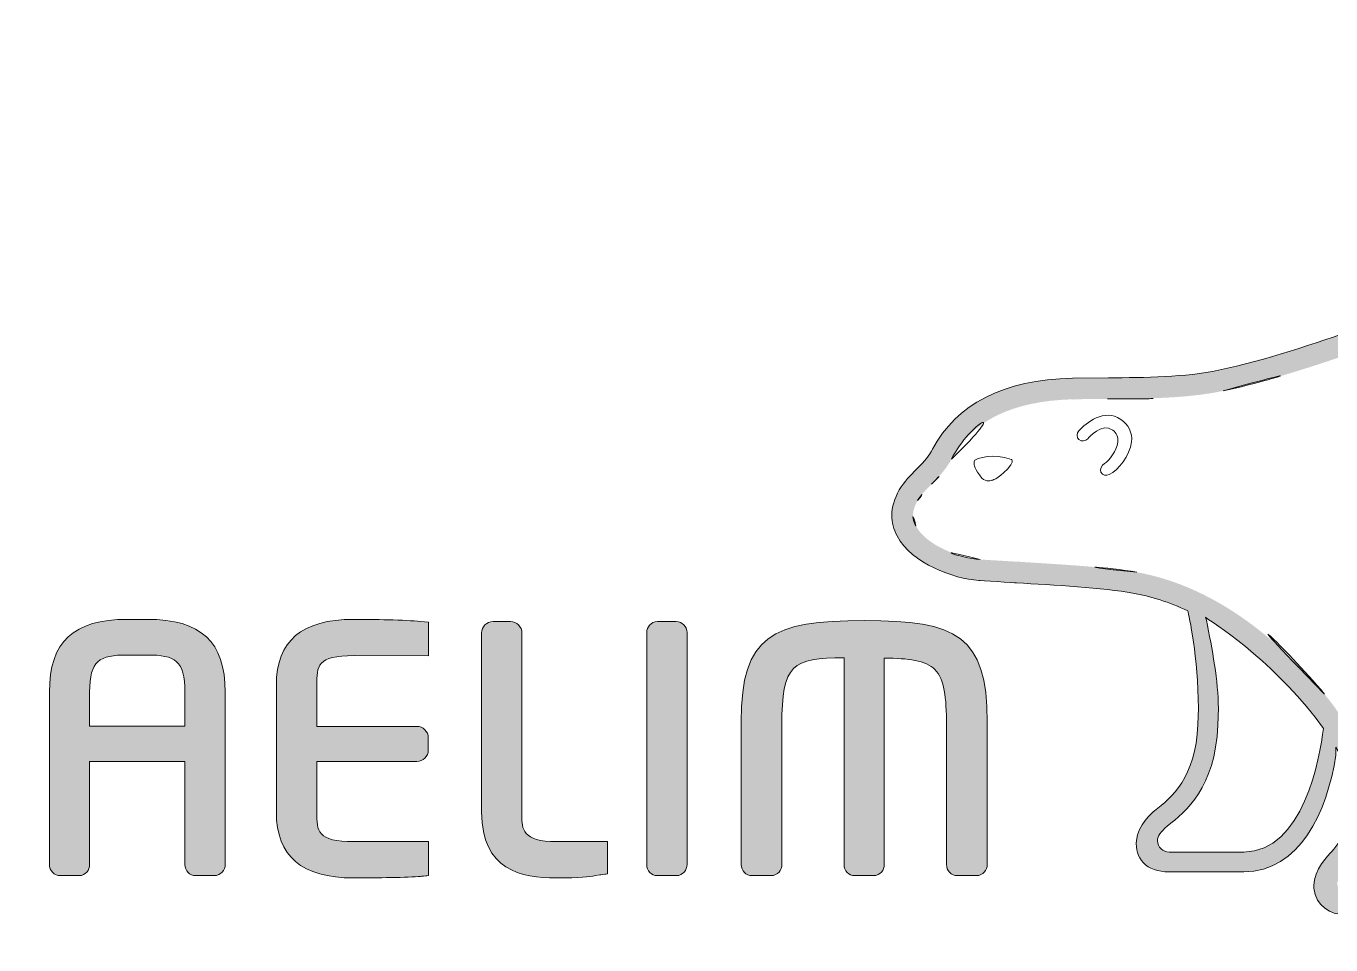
# Model space of a CAD drawing. Extents: x 16296675745 to 16296677481, y -37409619395 to -37409618123.
# Drawn here: x 16296676659.18 to 16296676672.92, y -37409618802.12 to -37409618792.45 of the extents above; entities that cross this region are included whole.
import ezdxf

# ---------------------------------------------------------------- set-up
doc = ezdxf.new("R2010")
doc.units = 0
doc.header["$LTSCALE"] = 10
doc.header["$MEASUREMENT"] = 0
doc.layers.get('0').update_dxf_attribs({"linetype": 'CONTINUOUS'})
doc.layers.add('1', color=7, linetype='CONTINUOUS')
doc.layers.add('레이어 1', color=7, linetype='CONTINUOUS', lineweight=0)

msp = doc.modelspace()

# ---------------------------------------------------------------- hatches: boundary and pattern name
at = {"layer": '레이어 1'}
h = msp.add_hatch(color=7, dxfattribs=at)
h.dxf.hatch_style = 1
edge = h.paths.add_edge_path(flags=16)
edge.add_spline(control_points=[(16296676679.04726, -37409618801.456383), (16296676678.938061, -37409618801.577271), (16296676678.800819, -37409618801.578346), (16296676678.79488, -37409618801.578346), (16296676678.79488, -37409618801.578346), (16296676677.69553, -37409618801.578346), (16296676677.69553, -37409618801.578346), (16296676677.65514, -37409618801.578346), (16296676677.624281, -37409618801.568222), (16296676677.60429, -37409618801.548492), (16296676677.58761, -37409618801.532158), (16296676677.5795, -37409618801.507301), (16296676677.5795, -37409618801.476486), (16296676677.5795, -37409618801.414513), (16296676677.62476, -37409618801.357513), (16296676677.67284, -37409618801.296989), (16296676677.717409, -37409618801.239723), (16296676677.75976, -37409618801.185417), (16296676677.783461, -37409618801.118698), (16296676677.843639, -37409618800.956749), (16296676677.83749, -37409618800.783989), (16296676677.765631, -37409618800.631767), (16296676677.63582, -37409618800.356354), (16296676677.44322, -37409618800.139969), (16296676677.25655, -37409618799.93087), (16296676677.25655, -37409618799.93087), (16296676677.19334, -37409618799.86145), (16296676677.19334, -37409618799.860779), (16296676676.95068, -37409618799.59037), (16296676676.699909, -37409618799.310631), (16296676676.68013, -37409618798.931351), (16296676676.6756, -37409618798.856247), (16296676676.64089, -37409618798.81086), (16296676676.592609, -37409618798.812897), (16296676676.592609, -37409618798.812897), (16296676676.521481, -37409618798.847061), (16296676676.519939, -37409618798.847061), (16296676676.50069, -37409618798.868279), (16296676676.48995, -37409618798.899879), (16296676676.48995, -37409618798.936211), (16296676676.48995, -37409618798.936211), (16296676676.490549, -37409618798.949043), (16296676676.490549, -37409618798.949181), (16296676676.50028, -37409618799.086273), (16296676676.53297, -37409618799.220802), (16296676676.590441, -37409618799.360474), (16296676676.590441, -37409618799.360474), (16296676676.59605, -37409618799.374527), (16296676676.59605, -37409618799.374527), (16296676676.59605, -37409618799.374527), (16296676676.581181, -37409618799.375053), (16296676676.581181, -37409618799.375053), (16296676675.875429, -37409618799.403023), (16296676675.18354, -37409618799.269836), (16296676674.980049, -37409618799.220802), (16296676674.854561, -37409618798.715897), (16296676674.65102, -37409618798.381203), (16296676674.642241, -37409618798.36702), (16296676674.626431, -37409618798.34082), (16296676674.60117, -37409618798.320686), (16296676674.57686, -37409618798.31366), (16296676674.57686, -37409618798.31366), (16296676674.517429, -37409618798.322571), (16296676674.510139, -37409618798.323532), (16296676674.50514, -37409618798.330948), (16296676674.49474, -37409618798.344994), (16296676674.471769, -37409618798.375801), (16296676674.471769, -37409618798.375801), (16296676674.468941, -37409618798.400513), (16296676674.468941, -37409618798.400513), (16296676674.468941, -37409618798.400513), (16296676674.487711, -37409618798.466972), (16296676674.487711, -37409618798.466972), (16296676674.503111, -37409618798.493584), (16296676674.865511, -37409618799.128433), (16296676674.865511, -37409618799.969238), (16296676674.865511, -37409618800.487923), (16296676674.729219, -37409618800.97728), (16296676674.46043, -37409618801.423561), (16296676674.3962, -37409618801.530663), (16296676674.311581, -37409618801.578346), (16296676674.185699, -37409618801.578346), (16296676674.185699, -37409618801.578346), (16296676673.102011, -37409618801.578346), (16296676673.102011, -37409618801.578346), (16296676673.06609, -37409618801.578346), (16296676672.991119, -37409618801.553093), (16296676672.991119, -37409618801.474739), (16296676672.991119, -37409618801.431534), (16296676673.03117, -37409618801.360611), (16296676673.0979, -37409618801.285919), (16296676673.5495, -37409618800.783043), (16296676673.28896, -37409618799.997597), (16296676672.85585, -37409618799.480141), (16296676672.437519, -37409618798.981049), (16296676671.75481, -37409618798.352966), (16296676670.878189, -37409618798.19696), (16296676670.56753, -37409618798.14267), (16296676670.05703, -37409618798.112411), (16296676669.644711, -37409618798.087959), (16296676669.644711, -37409618798.087959), (16296676669.227949, -37409618798.06324), (16296676669.227949, -37409618798.06324), (16296676669.014071, -37409618798.046898), (16296676668.660589, -37409618797.915337), (16296676668.552999, -37409618797.711647), (16296676668.507549, -37409618797.627228), (16296676668.51268, -37409618797.541588), (16296676668.569679, -37409618797.44313), (16296676668.605551, -37409618797.383713), (16296676668.654779, -37409618797.332642), (16296676668.716709, -37409618797.270508), (16296676668.785191, -37409618797.201233), (16296676668.855631, -37409618797.129494), (16296676668.910469, -37409618797.034943), (16296676668.910469, -37409618797.034943), (16296676668.926201, -37409618797.005363), (16296676668.926201, -37409618797.005363), (16296676669.1355, -37409618796.605011), (16296676669.566641, -37409618796.393623), (16296676670.20817, -37409618796.376602), (16296676670.20817, -37409618796.376602), (16296676670.56996, -37409618796.372551), (16296676670.56996, -37409618796.372551), (16296676670.967211, -37409618796.370522), (16296676671.41795, -37409618796.368233), (16296676671.7883, -37409618796.288528), (16296676672.30846, -37409618796.176697), (16296676672.830311, -37409618795.998398), (16296676673.29084, -37409618795.841454), (16296676673.29084, -37409618795.841454), (16296676673.305571, -37409618795.836601), (16296676673.305571, -37409618795.836601), (16296676673.87516, -37409618795.641823), (16296676674.464211, -37409618795.440422), (16296676675.06636, -37409618795.342369), (16296676676.030029, -37409618795.182838), (16296676677.35339, -37409618795.18811), (16296676678.18597, -37409618796.122803), (16296676678.570801, -37409618796.555573), (16296676678.80785, -37409618797.150703), (16296676678.889429, -37409618797.892113), (16296676678.889429, -37409618797.892113), (16296676678.88633, -37409618797.889679), (16296676678.88348, -37409618797.887108), (16296676678.8901, -37409618797.901817), (16296676678.89632, -37409618797.985039), (16296676678.93063, -37409618798.456703), (16296676678.940491, -37409618798.683487), (16296676678.95089, -37409618798.917976), (16296676679.01018, -37409618799.353043), (16296676679.01018, -37409618799.353043), (16296676679.178209, -37409618800.808029), (16296676679.178209, -37409618800.808029), (16296676679.178209, -37409618800.808029), (16296676679.18821, -37409618800.98484), (16296676679.18821, -37409618800.98484), (16296676679.18821, -37409618801.193672), (16296676679.14093, -37409618801.352371), (16296676679.04726, -37409618801.456383)], knot_values=[0, 0, 0, 0, 1, 1, 1, 2, 2, 2, 3, 3, 3, 4, 4, 4, 5, 5, 5, 6, 6, 6, 7, 7, 7, 8, 8, 8, 9, 9, 9, 10, 10, 10, 11, 11, 11, 12, 12, 12, 13, 13, 13, 14, 14, 14, 15, 15, 15, 16, 16, 16, 17, 17, 17, 18, 18, 18, 19, 19, 19, 20, 20, 20, 21, 21, 21, 22, 22, 22, 23, 23, 23, 24, 24, 24, 25, 25, 25, 26, 26, 26, 27, 27, 27, 28, 28, 28, 29, 29, 29, 30, 30, 30, 31, 31, 31, 32, 32, 32, 33, 33, 33, 34, 34, 34, 35, 35, 35, 36, 36, 36, 37, 37, 37, 38, 38, 38, 39, 39, 39, 40, 40, 40, 41, 41, 41, 42, 42, 42, 43, 43, 43, 44, 44, 44, 45, 45, 45, 46, 46, 46, 47, 47, 47, 48, 48, 48, 49, 49, 49, 50, 50, 50, 51, 51, 51, 52, 52, 52, 53, 53, 53, 53], degree=3, periodic=0)
edge = h.paths.add_edge_path(flags=16)
edge.add_spline(control_points=[(16296676676.50589, -37409618801.14193), (16296676676.50589, -37409618801.14193), (16296676675.609079, -37409618801.14193), (16296676675.609079, -37409618801.14193), (16296676675.542761, -37409618801.14193), (16296676675.490351, -37409618801.088982), (16296676675.490351, -37409618801.021446), (16296676675.490351, -37409618800.974297), (16296676675.531281, -37409618800.91433), (16296676675.569981, -37409618800.873131), (16296676675.75239, -37409618800.698486), (16296676675.93899, -37409618800.458069), (16296676675.93899, -37409618800.001663), (16296676675.93899, -37409618800.001663), (16296676675.927441, -37409618799.794312), (16296676675.927441, -37409618799.79351), (16296676675.927441, -37409618799.79351), (16296676675.89448, -37409618799.59185), (16296676675.89448, -37409618799.59185), (16296676675.89448, -37409618799.59185), (16296676675.892191, -37409618799.57914), (16296676675.892191, -37409618799.57914), (16296676675.892191, -37409618799.57914), (16296676675.90542, -37409618799.580093), (16296676675.90542, -37409618799.580093), (16296676676.072639, -37409618799.592117), (16296676676.398029, -37409618799.610222), (16296676676.7087, -37409618799.59549), (16296676676.78758, -37409618799.72097), (16296676676.91468, -37409618799.882393), (16296676677.100269, -37409618800.09742), (16296676677.091749, -37409618800.204399), (16296676677.003151, -37409618801.14193), (16296676676.50589, -37409618801.14193)], knot_values=[0, 0, 0, 0, 1, 1, 1, 2, 2, 2, 3, 3, 3, 4, 4, 4, 5, 5, 5, 6, 6, 6, 7, 7, 7, 8, 8, 8, 9, 9, 9, 10, 10, 10, 11, 11, 11, 11], degree=3, periodic=0)
edge = h.paths.add_edge_path(flags=16)
edge.add_spline(control_points=[(16296676672.005911, -37409618801.14193), (16296676672.005911, -37409618801.14193), (16296676671.21871, -37409618801.14193), (16296676671.21871, -37409618801.14193), (16296676671.159679, -37409618801.14193), (16296676671.096201, -37409618801.093307), (16296676671.096201, -37409618801.021446), (16296676671.096201, -37409618800.977821), (16296676671.132799, -37409618800.923798), (16296676671.19953, -37409618800.870163), (16296676671.39876, -37409618800.711456), (16296676671.70064, -37409618800.471291), (16296676671.73333, -37409618799.80822), (16296676671.73333, -37409618799.80822), (16296676671.73785, -37409618799.627373), (16296676671.73785, -37409618799.627373), (16296676671.73785, -37409618799.345337), (16296676671.673229, -37409618799.004829), (16296676671.61191, -37409618798.700523), (16296676671.61191, -37409618798.700523), (16296676671.60191, -37409618798.669449), (16296676671.60191, -37409618798.669449), (16296676671.60191, -37409618798.669449), (16296676671.627701, -37409618798.689583), (16296676671.627701, -37409618798.689583), (16296676671.745081, -37409618798.761833), (16296676672.38802, -37409618799.197578), (16296676672.844299, -37409618799.841331), (16296676672.80648, -37409618800.146042), (16296676672.63467, -37409618801.14193), (16296676672.005911, -37409618801.14193)], knot_values=[0, 0, 0, 0, 1, 1, 1, 2, 2, 2, 3, 3, 3, 4, 4, 4, 5, 5, 5, 6, 6, 6, 7, 7, 7, 8, 8, 8, 9, 9, 9, 10, 10, 10, 10], degree=3, periodic=0)
edge = h.paths.add_edge_path()
edge.add_spline(control_points=[(16296676679.40041, -37409618800.786011), (16296676679.400129, -37409618800.783989), (16296676679.233191, -37409618799.322792), (16296676679.233191, -37409618799.322792), (16296676679.171391, -37409618798.886101), (16296676679.16247, -37409618798.653229), (16296676679.15444, -37409618798.446838), (16296676679.15444, -37409618798.446838), (16296676679.11311, -37409618797.869957), (16296676679.11311, -37409618797.869537), (16296676679.025181, -37409618797.079933), (16296676678.76963, -37409618796.442123), (16296676678.353201, -37409618795.975708), (16296676677.453621, -37409618794.964973), (16296676676.049339, -37409618794.954277), (16296676675.029289, -37409618795.122459), (16296676674.4037, -37409618795.225929), (16296676673.80574, -37409618795.430023), (16296676673.227631, -37409618795.627769), (16296676673.227631, -37409618795.627769), (16296676673.20899, -37409618795.634377), (16296676673.20899, -37409618795.634377), (16296676672.75705, -37409618795.788498), (16296676672.244169, -37409618795.963959), (16296676671.740891, -37409618796.071198), (16296676671.395109, -37409618796.145081), (16296676670.96207, -37409618796.14846), (16296676670.57955, -37409618796.15049), (16296676670.57955, -37409618796.15049), (16296676670.200939, -37409618796.155083), (16296676670.200939, -37409618796.155083), (16296676669.47345, -37409618796.173042), (16296676668.97793, -37409618796.424957), (16296676668.72765, -37409618796.903519), (16296676668.72765, -37409618796.903519), (16296676668.71637, -37409618796.924171), (16296676668.71637, -37409618796.924171), (16296676668.674971, -37409618796.996712), (16296676668.613581, -37409618797.058296), (16296676668.558611, -37409618797.113426), (16296676668.49802, -37409618797.174469), (16296676668.42975, -37409618797.242943), (16296676668.377609, -37409618797.331558), (16296676668.32527, -37409618797.420311), (16296676668.29887, -37409618797.510262), (16296676668.29887, -37409618797.598587), (16296676668.29887, -37409618797.672882), (16296676668.317499, -37409618797.745827), (16296676668.354931, -37409618797.815514), (16296676668.509569, -37409618798.107552), (16296676668.95072, -37409618798.265167), (16296676669.21397, -37409618798.283958), (16296676669.21397, -37409618798.283958), (16296676669.60149, -37409618798.308273), (16296676669.610741, -37409618798.309067), (16296676669.998199, -37409618798.330948), (16296676670.52883, -37409618798.36161), (16296676670.838619, -37409618798.416321), (16296676671.019751, -37409618798.448334), (16296676671.225599, -37409618798.513298), (16296676671.415239, -37409618798.602577), (16296676671.428749, -37409618798.651749), (16296676671.52721, -37409618799.089523), (16296676671.52721, -37409618799.627647), (16296676671.52721, -37409618799.627647), (16296676671.523029, -37409618799.798378), (16296676671.523029, -37409618799.798378), (16296676671.494459, -37409618800.365807), (16296676671.24707, -37409618800.564087), (16296676671.065809, -37409618800.709167), (16296676671.04743, -37409618800.723618), (16296676670.885889, -37409618800.857742), (16296676670.874281, -37409618801.01915), (16296676670.866039, -37409618801.110458), (16296676670.89217, -37409618801.193672), (16296676670.94762, -37409618801.253487), (16296676671.007721, -37409618801.318336), (16296676671.0991, -37409618801.351151), (16296676671.21871, -37409618801.351151), (16296676671.21871, -37409618801.351151), (16296676672.005911, -37409618801.351151), (16296676672.005911, -37409618801.351151), (16296676672.5951, -37409618801.351151), (16296676672.88657, -37409618800.716728), (16296676672.97525, -37409618800.122414), (16296676672.97525, -37409618800.122414), (16296676672.97707, -37409618800.038803), (16296676672.97707, -37409618800.038803), (16296676672.97707, -37409618800.038803), (16296676673.00139, -37409618800.080673), (16296676673.00139, -37409618800.080673), (16296676673.07695, -37409618800.24884), (16296676673.12241, -37409618800.449821), (16296676673.12241, -37409618800.601227), (16296676673.12241, -37409618800.813713), (16296676673.056629, -37409618800.99929), (16296676672.931681, -37409618801.137604), (16296676672.90015, -37409618801.168823), (16296676672.74259, -37409618801.332108), (16296676672.74259, -37409618801.495148), (16296676672.74259, -37409618801.495148), (16296676672.744011, -37409618801.522034), (16296676672.744011, -37409618801.522034), (16296676672.766359, -37409618801.714638), (16296676672.92223, -37409618801.800667), (16296676673.06703, -37409618801.800667), (16296676673.06703, -37409618801.800667), (16296676674.185699, -37409618801.800667), (16296676674.185699, -37409618801.800667), (16296676674.38763, -37409618801.800667), (16296676674.548559, -37409618801.709763), (16296676674.651951, -37409618801.538231), (16296676674.93663, -37409618801.06562), (16296676675.080879, -37409618800.552353), (16296676675.080879, -37409618800.013138), (16296676675.080879, -37409618799.844841), (16296676675.06501, -37409618799.665192), (16296676675.033939, -37409618799.478798), (16296676675.033939, -37409618799.478798), (16296676675.03124, -37409618799.463928), (16296676675.03124, -37409618799.463928), (16296676675.03124, -37409618799.463928), (16296676675.046101, -37409618799.467041), (16296676675.046101, -37409618799.467041), (16296676675.180691, -37409618799.493111), (16296676675.397221, -37409618799.530647), (16296676675.664789, -37409618799.559563), (16296676675.664789, -37409618799.559563), (16296676675.672569, -37409618799.560509), (16296676675.672569, -37409618799.560509), (16296676675.672569, -37409618799.560509), (16296676675.708561, -37409618799.765556), (16296676675.708561, -37409618799.765556), (16296676675.708561, -37409618799.765556), (16296676675.716459, -37409618799.814178), (16296676675.716459, -37409618799.814987), (16296676675.716459, -37409618799.814987), (16296676675.727131, -37409618799.996391), (16296676675.727131, -37409618799.996391), (16296676675.727131, -37409618800.431717), (16296676675.529381, -37409618800.621094), (16296676675.42308, -37409618800.722656), (16296676675.421591, -37409618800.724022), (16296676675.273291, -37409618800.874763), (16296676675.257219, -37409618801.008476), (16296676675.257219, -37409618801.008476), (16296676675.252081, -37409618801.049553), (16296676675.252081, -37409618801.049553), (16296676675.252081, -37409618801.091553), (16296676675.26289, -37409618801.173927), (16296676675.336361, -37409618801.249863), (16296676675.40107, -37409618801.317253), (16296676675.501221, -37409618801.351151), (16296676675.634399, -37409618801.351151), (16296676675.634399, -37409618801.351151), (16296676676.50589, -37409618801.351151), (16296676676.50589, -37409618801.351151), (16296676677.03516, -37409618801.351151), (16296676677.194481, -37409618800.67823), (16296676677.258711, -37409618800.301109), (16296676677.258711, -37409618800.301109), (16296676677.26169, -37409618800.262207), (16296676677.26169, -37409618800.262207), (16296676677.26169, -37409618800.262207), (16296676677.282619, -37409618800.290703), (16296676677.282619, -37409618800.290703), (16296676677.404659, -37409618800.446579), (16296676677.5117, -37409618800.619881), (16296676677.563219, -37409618800.727669), (16296676677.590309, -37409618800.783722), (16296676677.6049, -37409618800.845993), (16296676677.6049, -37409618800.908386), (16296676677.6049, -37409618800.908386), (16296676677.585171, -37409618801.034554), (16296676677.585171, -37409618801.034554), (16296676677.564779, -37409618801.103027), (16296676677.518049, -37409618801.166107), (16296676677.472321, -37409618801.227158), (16296676677.405251, -37409618801.314278), (16296676677.3361, -37409618801.404648), (16296676677.3361, -37409618801.51432), (16296676677.3361, -37409618801.51432), (16296676677.34259, -37409618801.574699), (16296676677.34259, -37409618801.574699), (16296676677.37446, -37409618801.720306), (16296676677.492451, -37409618801.800667), (16296676677.674589, -37409618801.800667), (16296676677.674589, -37409618801.800667), (16296676678.79434, -37409618801.800667), (16296676678.79434, -37409618801.800667), (16296676678.81892, -37409618801.800667), (16296676679.037741, -37409618801.795273), (16296676679.209141, -37409618801.60981), (16296676679.34597, -37409618801.461647), (16296676679.41242, -37409618801.25795), (16296676679.41242, -37409618800.987541), (16296676679.41242, -37409618800.987541), (16296676679.400539, -37409618800.786957), (16296676679.40041, -37409618800.786011)], knot_values=[0, 0, 0, 0, 1, 1, 1, 2, 2, 2, 3, 3, 3, 4, 4, 4, 5, 5, 5, 6, 6, 6, 7, 7, 7, 8, 8, 8, 9, 9, 9, 10, 10, 10, 11, 11, 11, 12, 12, 12, 13, 13, 13, 14, 14, 14, 15, 15, 15, 16, 16, 16, 17, 17, 17, 18, 18, 18, 19, 19, 19, 20, 20, 20, 21, 21, 21, 22, 22, 22, 23, 23, 23, 24, 24, 24, 25, 25, 25, 26, 26, 26, 27, 27, 27, 28, 28, 28, 29, 29, 29, 30, 30, 30, 31, 31, 31, 32, 32, 32, 33, 33, 33, 34, 34, 34, 35, 35, 35, 36, 36, 36, 37, 37, 37, 38, 38, 38, 39, 39, 39, 40, 40, 40, 41, 41, 41, 42, 42, 42, 43, 43, 43, 44, 44, 44, 45, 45, 45, 46, 46, 46, 47, 47, 47, 48, 48, 48, 49, 49, 49, 50, 50, 50, 51, 51, 51, 52, 52, 52, 53, 53, 53, 54, 54, 54, 55, 55, 55, 56, 56, 56, 57, 57, 57, 58, 58, 58, 59, 59, 59, 60, 60, 60, 61, 61, 61, 62, 62, 62, 63, 63, 63, 64, 64, 64, 65, 65, 65, 66, 66, 66, 66], degree=3, periodic=0)
edge = h.paths.add_edge_path(flags=0)
edge.add_spline(control_points=[(16296676669.194929, -37409618797.007118), (16296676669.194929, -37409618797.007118), (16296676669.35783, -37409618796.93351), (16296676669.559629, -37409618797.011307), (16296676669.559629, -37409618797.011307), (16296676669.58461, -37409618797.021973), (16296676669.552059, -37409618797.068039), (16296676669.453791, -37409618797.200127), (16296676669.356951, -37409618797.228638), (16296676669.356951, -37409618797.228638), (16296676669.356951, -37409618797.228638), (16296676669.286779, -37409618797.253349), (16296676669.247339, -37409618797.205544), (16296676669.16765, -37409618797.112068), (16296676669.165211, -37409618797.057632), (16296676669.165211, -37409618797.057632), (16296676669.165211, -37409618797.057632), (16296676669.156969, -37409618797.01725), (16296676669.194929, -37409618797.007118)], knot_values=[0, 0, 0, 0, 1, 1, 1, 2, 2, 2, 3, 3, 3, 4, 4, 4, 5, 5, 5, 6, 6, 6, 6], degree=3, periodic=0)
edge = h.paths.add_edge_path(flags=0)
edge.add_spline(control_points=[(16296676670.269899, -37409618796.707527), (16296676670.24551, -37409618796.734138), (16296676670.243629, -37409618796.778427), (16296676670.269899, -37409618796.801811), (16296676670.295019, -37409618796.824501), (16296676670.338579, -37409618796.818558), (16296676670.36289, -37409618796.791817), (16296676670.37586, -37409618796.778427), (16296676670.509581, -37409618796.619728), (16296676670.624941, -37409618796.700897), (16296676670.66707, -37409618796.731171), (16296676670.6845, -37409618796.774117), (16296676670.678289, -37409618796.829628), (16296676670.66843, -37409618796.91864), (16296676670.59124, -37409618797.019676), (16296676670.53727, -37409618797.054253), (16296676670.50708, -37409618797.072617), (16296676670.48716, -37409618797.112068), (16296676670.50148, -37409618797.143944), (16296676670.515659, -37409618797.17569), (16296676670.556049, -37409618797.18515), (16296676670.588461, -37409618797.170013), (16296676670.68504, -37409618797.123817), (16296676670.80681, -37409618796.969566), (16296676670.82349, -37409618796.825722), (16296676670.83456, -37409618796.725487), (16296676670.789591, -37409618796.643639), (16296676670.70949, -37409618796.588402), (16296676670.53727, -37409618796.466164), (16296676670.342091, -37409618796.629723), (16296676670.269899, -37409618796.707527)], knot_values=[0, 0, 0, 0, 1, 1, 1, 2, 2, 2, 3, 3, 3, 4, 4, 4, 5, 5, 5, 6, 6, 6, 7, 7, 7, 8, 8, 8, 9, 9, 9, 10, 10, 10, 10], degree=3, periodic=0)
edge = h.paths.add_edge_path(flags=0)
edge.add_spline(control_points=[(16296676670.247881, -37409618796.826813), (16296676670.247881, -37409618796.826813), (16296676670.247881, -37409618796.826813), (16296676670.247881, -37409618796.826813), (16296676670.247881, -37409618796.826813), (16296676670.247881, -37409618796.826813), (16296676670.247881, -37409618796.826813)], knot_values=[0, 0, 0, 0, 1, 1, 1, 2, 2, 2, 2], degree=3, periodic=0)
h = msp.add_hatch(color=7, dxfattribs=at)
h.dxf.hatch_style = 2
edge = h.paths.add_edge_path()
edge.add_spline(control_points=[(16296676660.852261, -37409618799.816872), (16296676660.852261, -37409618799.816872), (16296676659.849621, -37409618799.816872), (16296676659.849621, -37409618799.816872), (16296676659.849621, -37409618799.77961), (16296676659.849621, -37409618799.459343), (16296676659.849621, -37409618799.459343), (16296676659.849621, -37409618799.125038), (16296676659.948999, -37409618799.068314), (16296676660.247141, -37409618799.068314), (16296676660.247141, -37409618799.068314), (16296676660.45505, -37409618799.068314), (16296676660.45505, -37409618799.068314), (16296676660.753019, -37409618799.068314), (16296676660.852261, -37409618799.125038), (16296676660.852261, -37409618799.459343), (16296676660.852261, -37409618799.459343), (16296676660.852261, -37409618799.77961), (16296676660.852261, -37409618799.816872)], knot_values=[0, 0, 0, 0, 1, 1, 1, 2, 2, 2, 3, 3, 3, 4, 4, 4, 5, 5, 5, 6, 6, 6, 6], degree=3, periodic=0)
edge = h.paths.add_edge_path()
edge.add_spline(control_points=[(16296676660.45505, -37409618798.693077), (16296676660.45505, -37409618798.693077), (16296676660.247141, -37409618798.693077), (16296676660.247141, -37409618798.693077), (16296676659.679171, -37409618798.693077), (16296676659.42593, -37409618798.929321), (16296676659.42593, -37409618799.459343), (16296676659.42593, -37409618799.459343), (16296676659.42593, -37409618801.272552), (16296676659.42593, -37409618801.272552), (16296676659.42593, -37409618801.336304), (16296676659.477739, -37409618801.39032), (16296676659.538891, -37409618801.39032), (16296676659.538891, -37409618801.39032), (16296676659.73724, -37409618801.39032), (16296676659.73724, -37409618801.39032), (16296676659.80755, -37409618801.39032), (16296676659.849621, -37409618801.330627), (16296676659.849621, -37409618801.272552), (16296676659.849621, -37409618801.272552), (16296676659.849621, -37409618800.230614), (16296676659.849621, -37409618800.189949), (16296676659.849621, -37409618800.189949), (16296676660.852261, -37409618800.189949), (16296676660.852261, -37409618800.189949), (16296676660.852261, -37409618800.230614), (16296676660.852261, -37409618801.272552), (16296676660.852261, -37409618801.272552), (16296676660.852261, -37409618801.337502), (16296676660.90349, -37409618801.39032), (16296676660.9666, -37409618801.39032), (16296676660.9666, -37409618801.39032), (16296676661.162531, -37409618801.39032), (16296676661.162531, -37409618801.39032), (16296676661.231211, -37409618801.39032), (16296676661.27743, -37409618801.329407), (16296676661.27743, -37409618801.272552), (16296676661.27743, -37409618801.272552), (16296676661.27743, -37409618799.459343), (16296676661.27743, -37409618799.459343), (16296676661.27743, -37409618798.929321), (16296676661.023701, -37409618798.693077), (16296676660.45505, -37409618798.693077)], knot_values=[0, 0, 0, 0, 1, 1, 1, 2, 2, 2, 3, 3, 3, 4, 4, 4, 5, 5, 5, 6, 6, 6, 7, 7, 7, 8, 8, 8, 9, 9, 9, 10, 10, 10, 11, 11, 11, 12, 12, 12, 13, 13, 13, 14, 14, 14, 14], degree=3, periodic=0)
h = msp.add_hatch(color=7, dxfattribs=at)
h.dxf.hatch_style = 2
edge = h.paths.add_edge_path()
edge.add_spline(control_points=[(16296676661.816271, -37409618799.386002), (16296676661.816271, -37409618799.386002), (16296676661.816271, -37409618800.720779), (16296676661.816271, -37409618800.720779), (16296676661.816271, -37409618801.187721), (16296676662.08297, -37409618801.414513), (16296676662.63176, -37409618801.414513), (16296676662.87401, -37409618801.414513), (16296676663.20372, -37409618801.410057), (16296676663.33556, -37409618801.397751), (16296676663.33366, -37409618801.397751), (16296676663.399481, -37409618801.391403), (16296676663.399481, -37409618801.391403), (16296676663.399481, -37409618801.391403), (16296676663.41853, -37409618801.389519), (16296676663.41853, -37409618801.389519), (16296676663.41853, -37409618801.389519), (16296676663.41853, -37409618801.032387), (16296676663.41853, -37409618801.032387), (16296676663.41853, -37409618801.032387), (16296676662.634769, -37409618801.032387), (16296676662.634769, -37409618801.032387), (16296676662.242121, -37409618801.032387), (16296676662.242121, -37409618800.921638), (16296676662.242121, -37409618800.720779), (16296676662.242121, -37409618800.720779), (16296676662.242121, -37409618800.226143), (16296676662.242121, -37409618800.187508), (16296676662.282471, -37409618800.187508), (16296676663.295641, -37409618800.187508), (16296676663.295641, -37409618800.187508), (16296676663.362, -37409618800.187508), (16296676663.416059, -37409618800.134827), (16296676663.416059, -37409618800.070007), (16296676663.416059, -37409618800.070007), (16296676663.416059, -37409618799.93763), (16296676663.416059, -37409618799.93763), (16296676663.416059, -37409618799.872391), (16296676663.362, -37409618799.81958), (16296676663.295641, -37409618799.81958), (16296676663.295641, -37409618799.81958), (16296676662.282471, -37409618799.81958), (16296676662.242121, -37409618799.81958), (16296676662.242121, -37409618799.781219), (16296676662.242121, -37409618799.386002), (16296676662.242121, -37409618799.386002), (16296676662.242121, -37409618799.185417), (16296676662.242121, -37409618799.074921), (16296676662.634769, -37409618799.074921), (16296676662.634769, -37409618799.074921), (16296676663.418221, -37409618799.078033), (16296676663.418221, -37409618799.078033), (16296676663.418221, -37409618799.078033), (16296676663.418221, -37409618798.723061), (16296676663.418221, -37409618798.723061), (16296676663.418221, -37409618798.723061), (16296676663.335119, -37409618798.714149), (16296676663.335119, -37409618798.714149), (16296676663.180969, -37409618798.700241), (16296676662.82756, -37409618798.693077), (16296676662.63176, -37409618798.693077), (16296676662.08297, -37409618798.693077), (16296676661.816271, -37409618798.919594), (16296676661.816271, -37409618799.386002)], knot_values=[0, 0, 0, 0, 1, 1, 1, 2, 2, 2, 3, 3, 3, 4, 4, 4, 5, 5, 5, 6, 6, 6, 7, 7, 7, 8, 8, 8, 9, 9, 9, 10, 10, 10, 11, 11, 11, 12, 12, 12, 13, 13, 13, 14, 14, 14, 15, 15, 15, 16, 16, 16, 17, 17, 17, 18, 18, 18, 19, 19, 19, 20, 20, 20, 21, 21, 21, 21], degree=3, periodic=0)
h = msp.add_hatch(color=7, dxfattribs=at)
h.dxf.hatch_style = 2
edge = h.paths.add_edge_path()
edge.add_spline(control_points=[(16296676664.09894, -37409618798.71727), (16296676664.033369, -37409618798.71727), (16296676663.977791, -37409618798.771431), (16296676663.977791, -37409618798.835709), (16296676663.977791, -37409618798.835709), (16296676663.977791, -37409618800.720779), (16296676663.977791, -37409618800.720779), (16296676663.977791, -37409618801.335487), (16296676664.39732, -37409618801.414513), (16296676664.76255, -37409618801.414513), (16296676665.030531, -37409618801.414513), (16296676665.099291, -37409618801.403152), (16296676665.17864, -37409618801.389923), (16296676665.17864, -37409618801.389923), (16296676665.224911, -37409618801.382629), (16296676665.224911, -37409618801.382629), (16296676665.22423, -37409618801.382896), (16296676665.28616, -37409618801.375214), (16296676665.28616, -37409618801.375214), (16296676665.28616, -37409618801.375214), (16296676665.304529, -37409618801.372757), (16296676665.304529, -37409618801.372757), (16296676665.304529, -37409618801.372757), (16296676665.304529, -37409618801.032387), (16296676665.304529, -37409618801.032387), (16296676665.304529, -37409618801.032387), (16296676664.766609, -37409618801.032387), (16296676664.766609, -37409618801.032387), (16296676664.402719, -37409618801.032387), (16296676664.402719, -37409618800.895027), (16296676664.402719, -37409618800.761711), (16296676664.402719, -37409618800.761711), (16296676664.402719, -37409618798.835709), (16296676664.402719, -37409618798.835709), (16296676664.402719, -37409618798.771431), (16296676664.34761, -37409618798.71727), (16296676664.28224, -37409618798.71727), (16296676664.28224, -37409618798.71727), (16296676664.09894, -37409618798.71727), (16296676664.09894, -37409618798.71727)], knot_values=[0, 0, 0, 0, 1, 1, 1, 2, 2, 2, 3, 3, 3, 4, 4, 4, 5, 5, 5, 6, 6, 6, 7, 7, 7, 8, 8, 8, 9, 9, 9, 10, 10, 10, 11, 11, 11, 12, 12, 12, 13, 13, 13, 13], degree=3, periodic=0)
h = msp.add_hatch(color=7, dxfattribs=at)
h.dxf.hatch_style = 2
edge = h.paths.add_edge_path()
edge.add_spline(control_points=[(16296676665.830429, -37409618798.71727), (16296676665.759649, -37409618798.71727), (16296676665.717381, -37409618798.775749), (16296676665.717381, -37409618798.832207), (16296676665.717381, -37409618798.832207), (16296676665.717381, -37409618801.272552), (16296676665.717381, -37409618801.272552), (16296676665.717381, -37409618801.337502), (16296676665.768169, -37409618801.39032), (16296676665.830429, -37409618801.39032), (16296676665.830429, -37409618801.39032), (16296676666.02844, -37409618801.39032), (16296676666.02844, -37409618801.39032), (16296676666.09936, -37409618801.39032), (16296676666.141701, -37409618801.330627), (16296676666.141701, -37409618801.272552), (16296676666.141701, -37409618801.272552), (16296676666.141701, -37409618798.832207), (16296676666.141701, -37409618798.832207), (16296676666.141701, -37409618798.767776), (16296676666.09207, -37409618798.71727), (16296676666.02844, -37409618798.71727), (16296676666.02844, -37409618798.71727), (16296676665.830429, -37409618798.71727), (16296676665.830429, -37409618798.71727)], knot_values=[0, 0, 0, 0, 1, 1, 1, 2, 2, 2, 3, 3, 3, 4, 4, 4, 5, 5, 5, 6, 6, 6, 7, 7, 7, 8, 8, 8, 8], degree=3, periodic=0)
h = msp.add_hatch(color=7, dxfattribs=at)
h.dxf.hatch_style = 2
edge = h.paths.add_edge_path()
edge.add_spline(control_points=[(16296676666.71245, -37409618799.770538), (16296676666.71245, -37409618799.770538), (16296676666.71245, -37409618801.272552), (16296676666.71245, -37409618801.272552), (16296676666.71245, -37409618801.337502), (16296676666.7635, -37409618801.39032), (16296676666.82618, -37409618801.39032), (16296676666.82618, -37409618801.39032), (16296676667.027161, -37409618801.39032), (16296676667.027161, -37409618801.39032), (16296676667.09808, -37409618801.39032), (16296676667.14049, -37409618801.330627), (16296676667.14049, -37409618801.272552), (16296676667.14049, -37409618801.272552), (16296676667.14049, -37409618799.807693), (16296676667.14049, -37409618799.807693), (16296676667.14049, -37409618799.161781), (16296676667.250031, -37409618799.098969), (16296676667.796261, -37409618799.097488), (16296676667.796261, -37409618799.137199), (16296676667.796261, -37409618801.272552), (16296676667.796261, -37409618801.272552), (16296676667.796261, -37409618801.339943), (16296676667.844749, -37409618801.39032), (16296676667.90905, -37409618801.39032), (16296676667.90905, -37409618801.39032), (16296676668.106529, -37409618801.39032), (16296676668.106529, -37409618801.39032), (16296676668.17716, -37409618801.39032), (16296676668.21944, -37409618801.330627), (16296676668.21944, -37409618801.272552), (16296676668.21944, -37409618801.272552), (16296676668.21944, -37409618799.143806), (16296676668.21944, -37409618799.101669), (16296676668.475, -37409618799.102608), (16296676668.65451, -37409618799.123688), (16296676668.75169, -37409618799.220802), (16296676668.85408, -37409618799.323051), (16296676668.874069, -37409618799.513771), (16296676668.874069, -37409618799.807693), (16296676668.874069, -37409618799.807693), (16296676668.874069, -37409618801.272552), (16296676668.874069, -37409618801.272552), (16296676668.874069, -37409618801.336304), (16296676668.926279, -37409618801.39032), (16296676668.988001, -37409618801.39032), (16296676668.988001, -37409618801.39032), (16296676669.18993, -37409618801.39032), (16296676669.18993, -37409618801.39032), (16296676669.25997, -37409618801.39032), (16296676669.303249, -37409618801.329269), (16296676669.303249, -37409618801.272552), (16296676669.303249, -37409618801.272552), (16296676669.303249, -37409618799.770538), (16296676669.303249, -37409618799.770538), (16296676669.303249, -37409618798.860168), (16296676668.98044, -37409618798.70591), (16296676668.01022, -37409618798.70591), (16296676667.03648, -37409618798.70591), (16296676666.71245, -37409618798.860168), (16296676666.71245, -37409618799.770538)], knot_values=[0, 0, 0, 0, 1, 1, 1, 2, 2, 2, 3, 3, 3, 4, 4, 4, 5, 5, 5, 6, 6, 6, 7, 7, 7, 8, 8, 8, 9, 9, 9, 10, 10, 10, 11, 11, 11, 12, 12, 12, 13, 13, 13, 14, 14, 14, 15, 15, 15, 16, 16, 16, 17, 17, 17, 18, 18, 18, 19, 19, 19, 20, 20, 20, 20], degree=3, periodic=0)

# ---------------------------------------------------------------- linework, layer by layer
at = {"color": 7}
msp.add_line((16296676671.97102, -37409618801.351151), (16296676671.97102, -37409618801.351151), dxfattribs=at)
at = {"layer": '1', "color": 0}
msp.add_spline([(16296676653.23374, -37409618782.779266), (16296676644.360929, -37409618791.041481), (16296676653.70075, -37409618800.977753), (16296676646.38456, -37409618811.787949), (16296676655.09499, -37409618815.946213), (16296676660.08222, -37409618822.30957), (16296676673.003031, -37409618813.732224), (16296676685.44397, -37409618821.877571), (16296676696.27475, -37409618814.665482), (16296676704.66522, -37409618821.836273)], degree=3, dxfattribs=at)
at = {"layer": '레이어 1', "color": 7}
for points, knots in [([(16296676679.40041, -37409618800.786011), (16296676679.400129, -37409618800.783989), (16296676679.233191, -37409618799.322792), (16296676679.233191, -37409618799.322792), (16296676679.171391, -37409618798.886101), (16296676679.16247, -37409618798.653229), (16296676679.15444, -37409618798.446838), (16296676679.15444, -37409618798.446838), (16296676679.11311, -37409618797.869957), (16296676679.11311, -37409618797.869537), (16296676679.025181, -37409618797.079933), (16296676678.76963, -37409618796.442123), (16296676678.353201, -37409618795.975708), (16296676677.453621, -37409618794.964973), (16296676676.049339, -37409618794.954277), (16296676675.029289, -37409618795.122459), (16296676674.4037, -37409618795.225929), (16296676673.80574, -37409618795.430023), (16296676673.227631, -37409618795.627769), (16296676673.227631, -37409618795.627769), (16296676673.20899, -37409618795.634377), (16296676673.20899, -37409618795.634377), (16296676672.75705, -37409618795.788498), (16296676672.244169, -37409618795.963959), (16296676671.740891, -37409618796.071198), (16296676671.395109, -37409618796.145081), (16296676670.96207, -37409618796.14846), (16296676670.57955, -37409618796.15049), (16296676670.57955, -37409618796.15049), (16296676670.200939, -37409618796.155083), (16296676670.200939, -37409618796.155083), (16296676669.47345, -37409618796.173042), (16296676668.97793, -37409618796.424957), (16296676668.72765, -37409618796.903519), (16296676668.72765, -37409618796.903519), (16296676668.71637, -37409618796.924171), (16296676668.71637, -37409618796.924171), (16296676668.674971, -37409618796.996712), (16296676668.613581, -37409618797.058296), (16296676668.558611, -37409618797.113426), (16296676668.49802, -37409618797.174469), (16296676668.42975, -37409618797.242943), (16296676668.377609, -37409618797.331558), (16296676668.32527, -37409618797.420311), (16296676668.29887, -37409618797.510262), (16296676668.29887, -37409618797.598587), (16296676668.29887, -37409618797.672882), (16296676668.317499, -37409618797.745827), (16296676668.354931, -37409618797.815514), (16296676668.509569, -37409618798.107552), (16296676668.95072, -37409618798.265167), (16296676669.21397, -37409618798.283958), (16296676669.21397, -37409618798.283958), (16296676669.60149, -37409618798.308273), (16296676669.610741, -37409618798.309067), (16296676669.998199, -37409618798.330948), (16296676670.52883, -37409618798.36161), (16296676670.838619, -37409618798.416321), (16296676671.019751, -37409618798.448334), (16296676671.225599, -37409618798.513298), (16296676671.415239, -37409618798.602577), (16296676671.428749, -37409618798.651749), (16296676671.52721, -37409618799.089523), (16296676671.52721, -37409618799.627647), (16296676671.52721, -37409618799.627647), (16296676671.523029, -37409618799.798378), (16296676671.523029, -37409618799.798378), (16296676671.494459, -37409618800.365807), (16296676671.24707, -37409618800.564087), (16296676671.065809, -37409618800.709167), (16296676671.04743, -37409618800.723618), (16296676670.885889, -37409618800.857742), (16296676670.874281, -37409618801.01915), (16296676670.866039, -37409618801.110458), (16296676670.89217, -37409618801.193672), (16296676670.94762, -37409618801.253487), (16296676671.007721, -37409618801.318336), (16296676671.0991, -37409618801.351151), (16296676671.21871, -37409618801.351151), (16296676671.21871, -37409618801.351151), (16296676672.005911, -37409618801.351151), (16296676672.005911, -37409618801.351151), (16296676672.5951, -37409618801.351151), (16296676672.88657, -37409618800.716728), (16296676672.97525, -37409618800.122414), (16296676672.97525, -37409618800.122414), (16296676672.97707, -37409618800.038803), (16296676672.97707, -37409618800.038803), (16296676672.97707, -37409618800.038803), (16296676673.00139, -37409618800.080673), (16296676673.00139, -37409618800.080673), (16296676673.07695, -37409618800.24884), (16296676673.12241, -37409618800.449821), (16296676673.12241, -37409618800.601227), (16296676673.12241, -37409618800.813713), (16296676673.056629, -37409618800.99929), (16296676672.931681, -37409618801.137604), (16296676672.90015, -37409618801.168823), (16296676672.74259, -37409618801.332108), (16296676672.74259, -37409618801.495148), (16296676672.74259, -37409618801.495148), (16296676672.744011, -37409618801.522034), (16296676672.744011, -37409618801.522034), (16296676672.766359, -37409618801.714638), (16296676672.92223, -37409618801.800667), (16296676673.06703, -37409618801.800667), (16296676673.06703, -37409618801.800667), (16296676674.185699, -37409618801.800667), (16296676674.185699, -37409618801.800667), (16296676674.38763, -37409618801.800667), (16296676674.548559, -37409618801.709763), (16296676674.651951, -37409618801.538231), (16296676674.93663, -37409618801.06562), (16296676675.080879, -37409618800.552353), (16296676675.080879, -37409618800.013138), (16296676675.080879, -37409618799.844841), (16296676675.06501, -37409618799.665192), (16296676675.033939, -37409618799.478798), (16296676675.033939, -37409618799.478798), (16296676675.03124, -37409618799.463928), (16296676675.03124, -37409618799.463928), (16296676675.03124, -37409618799.463928), (16296676675.046101, -37409618799.467041), (16296676675.046101, -37409618799.467041), (16296676675.180691, -37409618799.493111), (16296676675.397221, -37409618799.530647), (16296676675.664789, -37409618799.559563), (16296676675.664789, -37409618799.559563), (16296676675.672569, -37409618799.560509), (16296676675.672569, -37409618799.560509), (16296676675.672569, -37409618799.560509), (16296676675.708561, -37409618799.765556), (16296676675.708561, -37409618799.765556), (16296676675.708561, -37409618799.765556), (16296676675.716459, -37409618799.814178), (16296676675.716459, -37409618799.814987), (16296676675.716459, -37409618799.814987), (16296676675.727131, -37409618799.996391), (16296676675.727131, -37409618799.996391), (16296676675.727131, -37409618800.431717), (16296676675.529381, -37409618800.621094), (16296676675.42308, -37409618800.722656), (16296676675.421591, -37409618800.724022), (16296676675.273291, -37409618800.874763), (16296676675.257219, -37409618801.008476), (16296676675.257219, -37409618801.008476), (16296676675.252081, -37409618801.049553), (16296676675.252081, -37409618801.049553), (16296676675.252081, -37409618801.091553), (16296676675.26289, -37409618801.173927), (16296676675.336361, -37409618801.249863), (16296676675.40107, -37409618801.317253), (16296676675.501221, -37409618801.351151), (16296676675.634399, -37409618801.351151), (16296676675.634399, -37409618801.351151), (16296676676.50589, -37409618801.351151), (16296676676.50589, -37409618801.351151), (16296676677.03516, -37409618801.351151), (16296676677.194481, -37409618800.67823), (16296676677.258711, -37409618800.301109), (16296676677.258711, -37409618800.301109), (16296676677.26169, -37409618800.262207), (16296676677.26169, -37409618800.262207), (16296676677.26169, -37409618800.262207), (16296676677.282619, -37409618800.290703), (16296676677.282619, -37409618800.290703), (16296676677.404659, -37409618800.446579), (16296676677.5117, -37409618800.619881), (16296676677.563219, -37409618800.727669), (16296676677.590309, -37409618800.783722), (16296676677.6049, -37409618800.845993), (16296676677.6049, -37409618800.908386), (16296676677.6049, -37409618800.908386), (16296676677.585171, -37409618801.034554), (16296676677.585171, -37409618801.034554), (16296676677.564779, -37409618801.103027), (16296676677.518049, -37409618801.166107), (16296676677.472321, -37409618801.227158), (16296676677.405251, -37409618801.314278), (16296676677.3361, -37409618801.404648), (16296676677.3361, -37409618801.51432), (16296676677.3361, -37409618801.51432), (16296676677.34259, -37409618801.574699), (16296676677.34259, -37409618801.574699), (16296676677.37446, -37409618801.720306), (16296676677.492451, -37409618801.800667), (16296676677.674589, -37409618801.800667), (16296676677.674589, -37409618801.800667), (16296676678.79434, -37409618801.800667), (16296676678.79434, -37409618801.800667), (16296676678.81892, -37409618801.800667), (16296676679.037741, -37409618801.795273), (16296676679.209141, -37409618801.60981), (16296676679.34597, -37409618801.461647), (16296676679.41242, -37409618801.25795), (16296676679.41242, -37409618800.987541), (16296676679.41242, -37409618800.987541), (16296676679.400539, -37409618800.786957), (16296676679.40041, -37409618800.786011)], [0, 0, 0, 0, 1, 1, 1, 2, 2, 2, 3, 3, 3, 4, 4, 4, 5, 5, 5, 6, 6, 6, 7, 7, 7, 8, 8, 8, 9, 9, 9, 10, 10, 10, 11, 11, 11, 12, 12, 12, 13, 13, 13, 14, 14, 14, 15, 15, 15, 16, 16, 16, 17, 17, 17, 18, 18, 18, 19, 19, 19, 20, 20, 20, 21, 21, 21, 22, 22, 22, 23, 23, 23, 24, 24, 24, 25, 25, 25, 26, 26, 26, 27, 27, 27, 28, 28, 28, 29, 29, 29, 30, 30, 30, 31, 31, 31, 32, 32, 32, 33, 33, 33, 34, 34, 34, 35, 35, 35, 36, 36, 36, 37, 37, 37, 38, 38, 38, 39, 39, 39, 40, 40, 40, 41, 41, 41, 42, 42, 42, 43, 43, 43, 44, 44, 44, 45, 45, 45, 46, 46, 46, 47, 47, 47, 48, 48, 48, 49, 49, 49, 50, 50, 50, 51, 51, 51, 52, 52, 52, 53, 53, 53, 54, 54, 54, 55, 55, 55, 56, 56, 56, 57, 57, 57, 58, 58, 58, 59, 59, 59, 60, 60, 60, 61, 61, 61, 62, 62, 62, 63, 63, 63, 64, 64, 64, 65, 65, 65, 66, 66, 66, 66]), ([(16296676670.269899, -37409618796.707527), (16296676670.24551, -37409618796.734138), (16296676670.243629, -37409618796.778427), (16296676670.269899, -37409618796.801811), (16296676670.295019, -37409618796.824501), (16296676670.338579, -37409618796.818558), (16296676670.36289, -37409618796.791817), (16296676670.37586, -37409618796.778427), (16296676670.509581, -37409618796.619728), (16296676670.624941, -37409618796.700897), (16296676670.66707, -37409618796.731171), (16296676670.6845, -37409618796.774117), (16296676670.678289, -37409618796.829628), (16296676670.66843, -37409618796.91864), (16296676670.59124, -37409618797.019676), (16296676670.53727, -37409618797.054253), (16296676670.50708, -37409618797.072617), (16296676670.48716, -37409618797.112068), (16296676670.50148, -37409618797.143944), (16296676670.515659, -37409618797.17569), (16296676670.556049, -37409618797.18515), (16296676670.588461, -37409618797.170013), (16296676670.68504, -37409618797.123817), (16296676670.80681, -37409618796.969566), (16296676670.82349, -37409618796.825722), (16296676670.83456, -37409618796.725487), (16296676670.789591, -37409618796.643639), (16296676670.70949, -37409618796.588402), (16296676670.53727, -37409618796.466164), (16296676670.342091, -37409618796.629723), (16296676670.269899, -37409618796.707527)], [0, 0, 0, 0, 1, 1, 1, 2, 2, 2, 3, 3, 3, 4, 4, 4, 5, 5, 5, 6, 6, 6, 7, 7, 7, 8, 8, 8, 9, 9, 9, 10, 10, 10, 10]), ([(16296676670.247881, -37409618796.826813), (16296676670.247881, -37409618796.826813), (16296676670.247881, -37409618796.826813), (16296676670.247881, -37409618796.826813), (16296676670.247881, -37409618796.826813), (16296676670.247881, -37409618796.826813), (16296676670.247881, -37409618796.826813)], [0, 0, 0, 0, 1, 1, 1, 2, 2, 2, 2]), ([(16296676669.194929, -37409618797.007118), (16296676669.194929, -37409618797.007118), (16296676669.35783, -37409618796.93351), (16296676669.559629, -37409618797.011307), (16296676669.559629, -37409618797.011307), (16296676669.58461, -37409618797.021973), (16296676669.552059, -37409618797.068039), (16296676669.453791, -37409618797.200127), (16296676669.356951, -37409618797.228638), (16296676669.356951, -37409618797.228638), (16296676669.356951, -37409618797.228638), (16296676669.286779, -37409618797.253349), (16296676669.247339, -37409618797.205544), (16296676669.16765, -37409618797.112068), (16296676669.165211, -37409618797.057632), (16296676669.165211, -37409618797.057632), (16296676669.165211, -37409618797.057632), (16296676669.156969, -37409618797.01725), (16296676669.194929, -37409618797.007118)], [0, 0, 0, 0, 1, 1, 1, 2, 2, 2, 3, 3, 3, 4, 4, 4, 5, 5, 5, 6, 6, 6, 6]), ([(16296676660.45505, -37409618798.693077), (16296676660.45505, -37409618798.693077), (16296676660.247141, -37409618798.693077), (16296676660.247141, -37409618798.693077), (16296676659.679171, -37409618798.693077), (16296676659.42593, -37409618798.929321), (16296676659.42593, -37409618799.459343), (16296676659.42593, -37409618799.459343), (16296676659.42593, -37409618801.272552), (16296676659.42593, -37409618801.272552), (16296676659.42593, -37409618801.336304), (16296676659.477739, -37409618801.39032), (16296676659.538891, -37409618801.39032), (16296676659.538891, -37409618801.39032), (16296676659.73724, -37409618801.39032), (16296676659.73724, -37409618801.39032), (16296676659.80755, -37409618801.39032), (16296676659.849621, -37409618801.330627), (16296676659.849621, -37409618801.272552), (16296676659.849621, -37409618801.272552), (16296676659.849621, -37409618800.230614), (16296676659.849621, -37409618800.189949), (16296676659.849621, -37409618800.189949), (16296676660.852261, -37409618800.189949), (16296676660.852261, -37409618800.189949), (16296676660.852261, -37409618800.230614), (16296676660.852261, -37409618801.272552), (16296676660.852261, -37409618801.272552), (16296676660.852261, -37409618801.337502), (16296676660.90349, -37409618801.39032), (16296676660.9666, -37409618801.39032), (16296676660.9666, -37409618801.39032), (16296676661.162531, -37409618801.39032), (16296676661.162531, -37409618801.39032), (16296676661.231211, -37409618801.39032), (16296676661.27743, -37409618801.329407), (16296676661.27743, -37409618801.272552), (16296676661.27743, -37409618801.272552), (16296676661.27743, -37409618799.459343), (16296676661.27743, -37409618799.459343), (16296676661.27743, -37409618798.929321), (16296676661.023701, -37409618798.693077), (16296676660.45505, -37409618798.693077)], [0, 0, 0, 0, 1, 1, 1, 2, 2, 2, 3, 3, 3, 4, 4, 4, 5, 5, 5, 6, 6, 6, 7, 7, 7, 8, 8, 8, 9, 9, 9, 10, 10, 10, 11, 11, 11, 12, 12, 12, 13, 13, 13, 14, 14, 14, 14]), ([(16296676661.816271, -37409618799.386002), (16296676661.816271, -37409618799.386002), (16296676661.816271, -37409618800.720779), (16296676661.816271, -37409618800.720779), (16296676661.816271, -37409618801.187721), (16296676662.08297, -37409618801.414513), (16296676662.63176, -37409618801.414513), (16296676662.87401, -37409618801.414513), (16296676663.20372, -37409618801.410057), (16296676663.33556, -37409618801.397751), (16296676663.33366, -37409618801.397751), (16296676663.399481, -37409618801.391403), (16296676663.399481, -37409618801.391403), (16296676663.399481, -37409618801.391403), (16296676663.41853, -37409618801.389519), (16296676663.41853, -37409618801.389519), (16296676663.41853, -37409618801.389519), (16296676663.41853, -37409618801.032387), (16296676663.41853, -37409618801.032387), (16296676663.41853, -37409618801.032387), (16296676662.634769, -37409618801.032387), (16296676662.634769, -37409618801.032387), (16296676662.242121, -37409618801.032387), (16296676662.242121, -37409618800.921638), (16296676662.242121, -37409618800.720779), (16296676662.242121, -37409618800.720779), (16296676662.242121, -37409618800.226143), (16296676662.242121, -37409618800.187508), (16296676662.282471, -37409618800.187508), (16296676663.295641, -37409618800.187508), (16296676663.295641, -37409618800.187508), (16296676663.362, -37409618800.187508), (16296676663.416059, -37409618800.134827), (16296676663.416059, -37409618800.070007), (16296676663.416059, -37409618800.070007), (16296676663.416059, -37409618799.93763), (16296676663.416059, -37409618799.93763), (16296676663.416059, -37409618799.872391), (16296676663.362, -37409618799.81958), (16296676663.295641, -37409618799.81958), (16296676663.295641, -37409618799.81958), (16296676662.282471, -37409618799.81958), (16296676662.242121, -37409618799.81958), (16296676662.242121, -37409618799.781219), (16296676662.242121, -37409618799.386002), (16296676662.242121, -37409618799.386002), (16296676662.242121, -37409618799.185417), (16296676662.242121, -37409618799.074921), (16296676662.634769, -37409618799.074921), (16296676662.634769, -37409618799.074921), (16296676663.418221, -37409618799.078033), (16296676663.418221, -37409618799.078033), (16296676663.418221, -37409618799.078033), (16296676663.418221, -37409618798.723061), (16296676663.418221, -37409618798.723061), (16296676663.418221, -37409618798.723061), (16296676663.335119, -37409618798.714149), (16296676663.335119, -37409618798.714149), (16296676663.180969, -37409618798.700241), (16296676662.82756, -37409618798.693077), (16296676662.63176, -37409618798.693077), (16296676662.08297, -37409618798.693077), (16296676661.816271, -37409618798.919594), (16296676661.816271, -37409618799.386002)], [0, 0, 0, 0, 1, 1, 1, 2, 2, 2, 3, 3, 3, 4, 4, 4, 5, 5, 5, 6, 6, 6, 7, 7, 7, 8, 8, 8, 9, 9, 9, 10, 10, 10, 11, 11, 11, 12, 12, 12, 13, 13, 13, 14, 14, 14, 15, 15, 15, 16, 16, 16, 17, 17, 17, 18, 18, 18, 19, 19, 19, 20, 20, 20, 21, 21, 21, 21]), ([(16296676672.005911, -37409618801.14193), (16296676672.005911, -37409618801.14193), (16296676671.21871, -37409618801.14193), (16296676671.21871, -37409618801.14193), (16296676671.159679, -37409618801.14193), (16296676671.096201, -37409618801.093307), (16296676671.096201, -37409618801.021446), (16296676671.096201, -37409618800.977821), (16296676671.132799, -37409618800.923798), (16296676671.19953, -37409618800.870163), (16296676671.39876, -37409618800.711456), (16296676671.70064, -37409618800.471291), (16296676671.73333, -37409618799.80822), (16296676671.73333, -37409618799.80822), (16296676671.73785, -37409618799.627373), (16296676671.73785, -37409618799.627373), (16296676671.73785, -37409618799.345337), (16296676671.673229, -37409618799.004829), (16296676671.61191, -37409618798.700523), (16296676671.61191, -37409618798.700523), (16296676671.60191, -37409618798.669449), (16296676671.60191, -37409618798.669449), (16296676671.60191, -37409618798.669449), (16296676671.627701, -37409618798.689583), (16296676671.627701, -37409618798.689583), (16296676671.745081, -37409618798.761833), (16296676672.38802, -37409618799.197578), (16296676672.844299, -37409618799.841331), (16296676672.80648, -37409618800.146042), (16296676672.63467, -37409618801.14193), (16296676672.005911, -37409618801.14193)], [0, 0, 0, 0, 1, 1, 1, 2, 2, 2, 3, 3, 3, 4, 4, 4, 5, 5, 5, 6, 6, 6, 7, 7, 7, 8, 8, 8, 9, 9, 9, 10, 10, 10, 10]), ([(16296676664.09894, -37409618798.71727), (16296676664.033369, -37409618798.71727), (16296676663.977791, -37409618798.771431), (16296676663.977791, -37409618798.835709), (16296676663.977791, -37409618798.835709), (16296676663.977791, -37409618800.720779), (16296676663.977791, -37409618800.720779), (16296676663.977791, -37409618801.335487), (16296676664.39732, -37409618801.414513), (16296676664.76255, -37409618801.414513), (16296676665.030531, -37409618801.414513), (16296676665.099291, -37409618801.403152), (16296676665.17864, -37409618801.389923), (16296676665.17864, -37409618801.389923), (16296676665.224911, -37409618801.382629), (16296676665.224911, -37409618801.382629), (16296676665.22423, -37409618801.382896), (16296676665.28616, -37409618801.375214), (16296676665.28616, -37409618801.375214), (16296676665.28616, -37409618801.375214), (16296676665.304529, -37409618801.372757), (16296676665.304529, -37409618801.372757), (16296676665.304529, -37409618801.372757), (16296676665.304529, -37409618801.032387), (16296676665.304529, -37409618801.032387), (16296676665.304529, -37409618801.032387), (16296676664.766609, -37409618801.032387), (16296676664.766609, -37409618801.032387), (16296676664.402719, -37409618801.032387), (16296676664.402719, -37409618800.895027), (16296676664.402719, -37409618800.761711), (16296676664.402719, -37409618800.761711), (16296676664.402719, -37409618798.835709), (16296676664.402719, -37409618798.835709), (16296676664.402719, -37409618798.771431), (16296676664.34761, -37409618798.71727), (16296676664.28224, -37409618798.71727), (16296676664.28224, -37409618798.71727), (16296676664.09894, -37409618798.71727), (16296676664.09894, -37409618798.71727)], [0, 0, 0, 0, 1, 1, 1, 2, 2, 2, 3, 3, 3, 4, 4, 4, 5, 5, 5, 6, 6, 6, 7, 7, 7, 8, 8, 8, 9, 9, 9, 10, 10, 10, 11, 11, 11, 12, 12, 12, 13, 13, 13, 13]), ([(16296676665.830429, -37409618798.71727), (16296676665.759649, -37409618798.71727), (16296676665.717381, -37409618798.775749), (16296676665.717381, -37409618798.832207), (16296676665.717381, -37409618798.832207), (16296676665.717381, -37409618801.272552), (16296676665.717381, -37409618801.272552), (16296676665.717381, -37409618801.337502), (16296676665.768169, -37409618801.39032), (16296676665.830429, -37409618801.39032), (16296676665.830429, -37409618801.39032), (16296676666.02844, -37409618801.39032), (16296676666.02844, -37409618801.39032), (16296676666.09936, -37409618801.39032), (16296676666.141701, -37409618801.330627), (16296676666.141701, -37409618801.272552), (16296676666.141701, -37409618801.272552), (16296676666.141701, -37409618798.832207), (16296676666.141701, -37409618798.832207), (16296676666.141701, -37409618798.767776), (16296676666.09207, -37409618798.71727), (16296676666.02844, -37409618798.71727), (16296676666.02844, -37409618798.71727), (16296676665.830429, -37409618798.71727), (16296676665.830429, -37409618798.71727)], [0, 0, 0, 0, 1, 1, 1, 2, 2, 2, 3, 3, 3, 4, 4, 4, 5, 5, 5, 6, 6, 6, 7, 7, 7, 8, 8, 8, 8]), ([(16296676666.71245, -37409618799.770538), (16296676666.71245, -37409618799.770538), (16296676666.71245, -37409618801.272552), (16296676666.71245, -37409618801.272552), (16296676666.71245, -37409618801.337502), (16296676666.7635, -37409618801.39032), (16296676666.82618, -37409618801.39032), (16296676666.82618, -37409618801.39032), (16296676667.027161, -37409618801.39032), (16296676667.027161, -37409618801.39032), (16296676667.09808, -37409618801.39032), (16296676667.14049, -37409618801.330627), (16296676667.14049, -37409618801.272552), (16296676667.14049, -37409618801.272552), (16296676667.14049, -37409618799.807693), (16296676667.14049, -37409618799.807693), (16296676667.14049, -37409618799.161781), (16296676667.250031, -37409618799.098969), (16296676667.796261, -37409618799.097488), (16296676667.796261, -37409618799.137199), (16296676667.796261, -37409618801.272552), (16296676667.796261, -37409618801.272552), (16296676667.796261, -37409618801.339943), (16296676667.844749, -37409618801.39032), (16296676667.90905, -37409618801.39032), (16296676667.90905, -37409618801.39032), (16296676668.106529, -37409618801.39032), (16296676668.106529, -37409618801.39032), (16296676668.17716, -37409618801.39032), (16296676668.21944, -37409618801.330627), (16296676668.21944, -37409618801.272552), (16296676668.21944, -37409618801.272552), (16296676668.21944, -37409618799.143806), (16296676668.21944, -37409618799.101669), (16296676668.475, -37409618799.102608), (16296676668.65451, -37409618799.123688), (16296676668.75169, -37409618799.220802), (16296676668.85408, -37409618799.323051), (16296676668.874069, -37409618799.513771), (16296676668.874069, -37409618799.807693), (16296676668.874069, -37409618799.807693), (16296676668.874069, -37409618801.272552), (16296676668.874069, -37409618801.272552), (16296676668.874069, -37409618801.336304), (16296676668.926279, -37409618801.39032), (16296676668.988001, -37409618801.39032), (16296676668.988001, -37409618801.39032), (16296676669.18993, -37409618801.39032), (16296676669.18993, -37409618801.39032), (16296676669.25997, -37409618801.39032), (16296676669.303249, -37409618801.329269), (16296676669.303249, -37409618801.272552), (16296676669.303249, -37409618801.272552), (16296676669.303249, -37409618799.770538), (16296676669.303249, -37409618799.770538), (16296676669.303249, -37409618798.860168), (16296676668.98044, -37409618798.70591), (16296676668.01022, -37409618798.70591), (16296676667.03648, -37409618798.70591), (16296676666.71245, -37409618798.860168), (16296676666.71245, -37409618799.770538)], [0, 0, 0, 0, 1, 1, 1, 2, 2, 2, 3, 3, 3, 4, 4, 4, 5, 5, 5, 6, 6, 6, 7, 7, 7, 8, 8, 8, 9, 9, 9, 10, 10, 10, 11, 11, 11, 12, 12, 12, 13, 13, 13, 14, 14, 14, 15, 15, 15, 16, 16, 16, 17, 17, 17, 18, 18, 18, 19, 19, 19, 20, 20, 20, 20]), ([(16296676660.852261, -37409618799.816872), (16296676660.852261, -37409618799.816872), (16296676659.849621, -37409618799.816872), (16296676659.849621, -37409618799.816872), (16296676659.849621, -37409618799.77961), (16296676659.849621, -37409618799.459343), (16296676659.849621, -37409618799.459343), (16296676659.849621, -37409618799.125038), (16296676659.948999, -37409618799.068314), (16296676660.247141, -37409618799.068314), (16296676660.247141, -37409618799.068314), (16296676660.45505, -37409618799.068314), (16296676660.45505, -37409618799.068314), (16296676660.753019, -37409618799.068314), (16296676660.852261, -37409618799.125038), (16296676660.852261, -37409618799.459343), (16296676660.852261, -37409618799.459343), (16296676660.852261, -37409618799.77961), (16296676660.852261, -37409618799.816872)], [0, 0, 0, 0, 1, 1, 1, 2, 2, 2, 3, 3, 3, 4, 4, 4, 5, 5, 5, 6, 6, 6, 6])]:
    msp.add_open_spline(points, degree=3, knots=knots, dxfattribs=at)
for points in [[(16296676671.7883, -37409618796.288528), (16296676672.30846, -37409618796.176697), (16296676672.830311, -37409618795.998398), (16296676673.29084, -37409618795.841454)], [(16296676668.926201, -37409618797.005363), (16296676669.1355, -37409618796.605011), (16296676669.566641, -37409618796.393623), (16296676670.20817, -37409618796.376602)], [(16296676670.20817, -37409618796.376602), (16296676670.20817, -37409618796.376602), (16296676670.56996, -37409618796.372551), (16296676670.56996, -37409618796.372551)], [(16296676670.56996, -37409618796.372551), (16296676670.967211, -37409618796.370522), (16296676671.41795, -37409618796.368233), (16296676671.7883, -37409618796.288528)], [(16296676668.910469, -37409618797.034943), (16296676668.910469, -37409618797.034943), (16296676668.926201, -37409618797.005363), (16296676668.926201, -37409618797.005363)], [(16296676668.716709, -37409618797.270508), (16296676668.785191, -37409618797.201233), (16296676668.855631, -37409618797.129494), (16296676668.910469, -37409618797.034943)], [(16296676668.569679, -37409618797.44313), (16296676668.605551, -37409618797.383713), (16296676668.654779, -37409618797.332642), (16296676668.716709, -37409618797.270508)], [(16296676668.552999, -37409618797.711647), (16296676668.507549, -37409618797.627228), (16296676668.51268, -37409618797.541588), (16296676668.569679, -37409618797.44313)], [(16296676669.227949, -37409618798.06324), (16296676669.014071, -37409618798.046898), (16296676668.660589, -37409618797.915337), (16296676668.552999, -37409618797.711647)], [(16296676669.644711, -37409618798.087959), (16296676669.644711, -37409618798.087959), (16296676669.227949, -37409618798.06324), (16296676669.227949, -37409618798.06324)], [(16296676670.878189, -37409618798.19696), (16296676670.56753, -37409618798.14267), (16296676670.05703, -37409618798.112411), (16296676669.644711, -37409618798.087959)], [(16296676672.85585, -37409618799.480141), (16296676672.437519, -37409618798.981049), (16296676671.75481, -37409618798.352966), (16296676670.878189, -37409618798.19696)]]:
    msp.add_open_spline(points, degree=3, dxfattribs=at)

doc.saveas('drawing.dxf')
